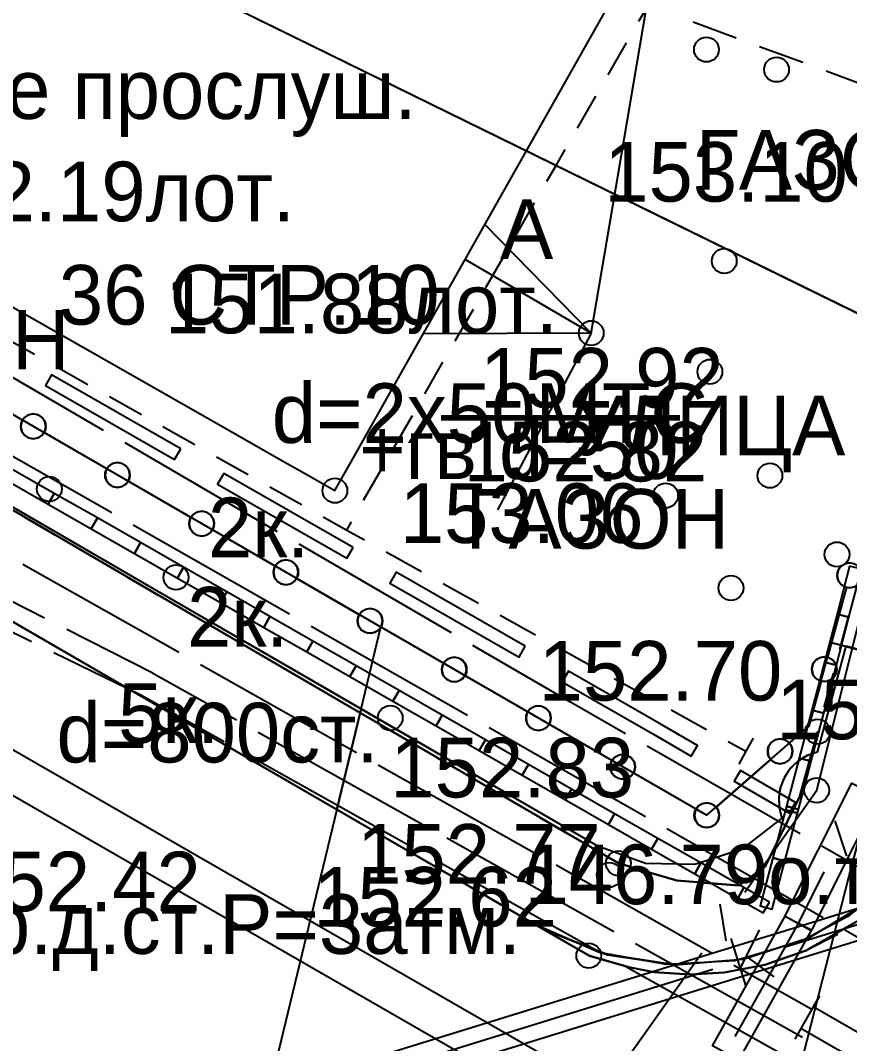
# Model space of a CAD drawing. Header units: metres. Extents: x -2743 to 126, y 13412 to 13916.
# Drawn here: x -1924.21 to -1907.51, y 13671.37 to 13691.97 of the extents above; entities that cross this region are included whole.
import ezdxf

# ---------------------------------------------------------------- set-up
doc = ezdxf.new("R2010")
doc.units = ezdxf.units.M
for name, color, linetype in [('link-улица Берзарина_Граница работ$0$ГП_Граница проектирования', 7, 'Continuous'), ('link-улица Берзарина_Покрытия — Новые$0$ДВ_ПП_Газон_Р', 7, 'Continuous'), ('link-улица Берзарина_Покрытия — Новые$0$ДВ_ПП_Тип2_Р_покрытия_ПЧ_Местные', 7, 'Continuous'), ('link-улица Берзарина_Покрытия — Новые$0$ДВ_ПП_Тип4_У_ПЧ за счет АБ_ТР', 7, 'Continuous'), ('link-улица Берзарина_Покрытия — Новые$0$ДВ_ПП_Тип5_Р ТР', 7, 'Continuous'), ('link-улица Берзарина_Покрытия — Новые$0$ДВ_ПП_Тип6_У_ТР_3м за счет Газона', 7, 'Continuous'), ('link_улица Берзарина_борта$0$ДВ_ГП_П_Борт_БР100.30.15', 7, 'Continuous'), ('link_улица Берзарина_борта$0$ДВ_ГП_П_Борт_Пониженный_бетонный', 7, 'Continuous'), ('link_улица Берзарина_Люки$0$СЕТИ', 7, 'Continuous'), ('output[1-12]_3_ДЖКХ-24_03233kl$0$Красные линии', 7, 'Continuous'), ('output[1-12]_3_ДЖКХ-24_03233tp$0$Внутреннее заполнение', 7, 'Continuous'), ('output[1-12]_3_ДЖКХ-24_03233tp$0$Горизонтали', 7, 'Continuous'), ('output[1-12]_3_ДЖКХ-24_03233tp$0$Граница улицы', 7, 'Continuous'), ('output[1-12]_3_ДЖКХ-24_03233tp$0$Здания', 7, 'Continuous'), ('output[1-12]_3_ДЖКХ-24_03233tp$0$Колодцы', 7, 'Continuous'), ('output[1-12]_3_ДЖКХ-24_03233tp$0$Леса и газоны', 7, 'Continuous'), ('output[1-12]_3_ДЖКХ-24_03233tp$0$Номер дома', 7, 'Continuous'), ('output[1-12]_3_ДЖКХ-24_03233tp$0$Ограды', 7, 'Continuous'), ('output[1-12]_3_ДЖКХ-24_03233tp$0$Отдельно стоящее дерево', 7, 'Continuous'), ('output[1-12]_3_ДЖКХ-24_03233tp$0$Светофоры', 7, 'Continuous'), ('output[1-12]_3_ДЖКХ-24_03233tp$0$Части зданий', 7, 'Continuous'), ('output[1-12]_3_ДЖКХ-24_03233up$0$Водопровод', 7, 'Continuous'), ('output[1-12]_3_ДЖКХ-24_03233up$0$Газопровод', 7, 'Continuous'), ('output[1-12]_3_ДЖКХ-24_03233up$0$Дренаж', 7, 'Continuous'), ('output[1-12]_3_ДЖКХ-24_03233up$0$Кабели', 7, 'Continuous'), ('output[1-12]_3_ДЖКХ-24_03233up$0$Кабель связи', 7, 'Continuous'), ('output[1-12]_3_ДЖКХ-24_03233up$0$Кабель электрический', 7, 'Continuous'), ('output[1-12]_3_ДЖКХ-24_03233up$0$Канализация самотёчная', 7, 'Continuous'), ('output[1-12]_brd$0$Граница заказа', 7, 'Continuous'), ('output[19-22]_3_ДЖКХ-25_01840tp$0$Горизонтали', 7, 'Continuous'), ('output[19-22]_3_ДЖКХ-25_01840tp$0$Граница улицы', 7, 'Continuous'), ('output[19-22]_3_ДЖКХ-25_01840tp$0$Здания', 7, 'Continuous'), ('output[19-22]_3_ДЖКХ-25_01840tp$0$Леса и газоны', 7, 'Continuous'), ('output[19-22]_3_ДЖКХ-25_01840tp$0$Отдельно стоящее дерево', 7, 'Continuous'), ('output[19-22]_3_ДЖКХ-25_01840tp$0$Части зданий', 7, 'Continuous'), ('output[19-22]_3_ДЖКХ-25_01840up$0$Водосток', 7, 'Continuous'), ('output[19-22]_3_ДЖКХ-25_01840up$0$Дренаж', 7, 'Continuous'), ('output[19-22]_3_ДЖКХ-25_01840up$0$Кабели', 7, 'Continuous'), ('output[19-22]_3_ДЖКХ-25_01840up$0$Теплосеть', 7, 'Continuous'), ('output[19-22]_brd$0$Граница заказа', 7, 'Continuous')]:
    doc.layers.add(name, color=color, linetype=linetype)

msp = doc.modelspace()

# ---------------------------------------------------------------- linework, layer by layer
at = {"layer": 'link-улица Берзарина_Граница работ$0$ГП_Граница проектирования'}
msp.add_lwpolyline([(-1925.652, 13684.776), (-1910.389, 13675.967), (-1908.332, 13677.759), (-1907.876, 13679.448), (-1904.758, 13678.606), (-1898.282, 13677.463), (-1897.523, 13677.341), (-1897.595, 13676.996), (-1898.092, 13674.632), (-1898.516, 13672.615), (-1899.087, 13669.905), (-1899.186, 13669.415), (-1899.224, 13669.07), (-1899.205, 13668.028), (-1898.951, 13666.832), (-1898.452, 13665.716), (-1898.191, 13665.303), (-1897.752, 13664.749), (-1897.622, 13664.604), (-1896.676, 13663.934), (-1892.541, 13661.442), (-1881.058, 13654.762), (-1868.528, 13647.482)], dxfattribs=at)
at = {"layer": 'link-улица Берзарина_Покрытия — Новые$0$ДВ_ПП_Газон_Р'}
for points in [[(-1925.652, 13684.776), (-1916.955, 13679.757), (-1910.389, 13675.967), (-1908.332, 13677.759), (-1908.332, 13677.759), (-1907.876, 13679.448), (-1907.587, 13679.369), (-1908.162, 13677.24), (-1908.277, 13677.206), (-1908.457, 13677.12), (-1908.616, 13677.002), (-1908.747, 13676.855), (-1908.849, 13676.683), (-1908.914, 13676.494), (-1908.94, 13676.298), (-1908.927, 13676.1), (-1908.874, 13675.908), (-1909.685, 13675.286), (-1910.63, 13674.976), (-1911.624, 13674.992), (-1912.583, 13675.346), (-1917.354, 13678.108), (-1921.244, 13680.36), (-1930.157, 13685.528)], [(-1917.354, 13678.108), (-1916.955, 13679.757)]]:
    msp.add_lwpolyline(points, dxfattribs=at)
at = {"layer": 'link-улица Берзарина_Покрытия — Новые$0$ДВ_ПП_Тип2_Р_покрытия_ПЧ_Местные'}
msp.add_lwpolyline([(-1917.843, 13676.081), (-1920.436, 13665.352), (-1930.526, 13671.287), (-1936.855, 13674.934), (-1931.23, 13683.831), (-1922.246, 13678.63), (-1920.884, 13677.841), (-1917.843, 13676.081)], close=True, dxfattribs=at)
msp.add_lwpolyline([(-1907.335, 13673.849), (-1908.388, 13673.247), (-1909.218, 13672.952), (-1910.038, 13672.802), (-1910.726, 13672.76), (-1911.449, 13672.809), (-1911.957, 13672.906), (-1912.753, 13673.136), (-1913.685, 13673.676), (-1913.723, 13673.696), (-1913.76, 13673.717), (-1913.798, 13673.738), (-1913.835, 13673.76), (-1917.421, 13675.836), (-1917.843, 13676.081), (-1920.436, 13665.352)], dxfattribs=at)
at = {"layer": 'link-улица Берзарина_Покрытия — Новые$0$ДВ_ПП_Тип4_У_ПЧ за счет АБ_ТР'}
msp.add_lwpolyline([(-1907.151, 13674.211), (-1908.342, 13673.491), (-1909.666, 13673.065), (-1911.035, 13672.956), (-1912.393, 13673.16), (-1913.685, 13673.676), (-1912.753, 13673.136), (-1911.957, 13672.906), (-1911.449, 13672.809), (-1910.726, 13672.76), (-1910.038, 13672.802), (-1909.218, 13672.952), (-1908.388, 13673.247), (-1908.388, 13673.247), (-1907.335, 13673.849)], dxfattribs=at)
at = {"layer": 'link-улица Берзарина_Покрытия — Новые$0$ДВ_ПП_Тип5_Р ТР'}
msp.add_lwpolyline([(-1922.482, 13681.008), (-1929.467, 13685.079), (-1930.179, 13685.493), (-1931.229, 13683.832), (-1917.843, 13676.083), (-1917.372, 13678.031), (-1922.482, 13681.008)], close=True, dxfattribs=at)
msp.add_lwpolyline([(-1904.758, 13678.606), (-1907.587, 13679.369), (-1908.162, 13677.24), (-1908.191, 13677.233), (-1908.22, 13677.225), (-1908.248, 13677.216), (-1908.277, 13677.206), (-1908.512, 13676.353), (-1909.21, 13674.937), (-1909.745, 13674.555), (-1910.995, 13674.65), (-1911.615, 13674.834), (-1912.17, 13674.999), (-1916.249, 13677.376), (-1917.372, 13678.031), (-1917.843, 13676.083), (-1913.685, 13673.676), (-1912.39, 13673.159), (-1911.029, 13672.955), (-1909.657, 13673.067), (-1908.33, 13673.497), (-1907.139, 13674.22)], dxfattribs=at)
at = {"layer": 'link-улица Берзарина_Покрытия — Новые$0$ДВ_ПП_Тип6_У_ТР_3м за счет Газона'}
for points in [[(-1921.244, 13680.36), (-1946.616, 13695.072), (-1946.436, 13694.967), (-1937.965, 13690.031), (-1929.467, 13685.079), (-1922.482, 13681.008), (-1917.372, 13678.031), (-1917.354, 13678.108), (-1921.244, 13680.36)], [(-1908.277, 13677.206), (-1908.457, 13677.12), (-1908.616, 13677.002), (-1908.747, 13676.855), (-1908.849, 13676.683), (-1908.914, 13676.494), (-1908.94, 13676.298), (-1908.927, 13676.1), (-1908.874, 13675.908), (-1909.685, 13675.286), (-1910.63, 13674.976), (-1911.624, 13674.992), (-1912.583, 13675.346), (-1917.354, 13678.108), (-1917.372, 13678.031), (-1916.249, 13677.376), (-1912.17, 13674.999), (-1911.615, 13674.834), (-1910.995, 13674.65), (-1909.745, 13674.555), (-1909.21, 13674.937), (-1908.512, 13676.353), (-1908.277, 13677.206)]]:
    msp.add_lwpolyline(points, close=True, dxfattribs=at)
at = {"layer": 'link_улица Берзарина_борта$0$ДВ_ГП_П_Борт_БР100.30.15'}
msp.add_lwpolyline([(-1908.484, 13673.429), (-1909.823, 13673.037), (-1911.198, 13672.963), (-1912.554, 13673.205), (-1913.835, 13673.76), (-1917.421, 13675.836), (-1920.884, 13677.841), (-1922.246, 13678.63), (-1972.988, 13708.051)], dxfattribs=at)
at = {"layer": 'link_улица Берзарина_борта$0$ДВ_ГП_П_Борт_Пониженный_бетонный'}
for points in [[(-1907.587, 13679.369), (-1908.162, 13677.24), (-1908.365, 13677.17), (-1908.546, 13677.06), (-1908.701, 13676.914), (-1908.822, 13676.736), (-1908.902, 13676.537), (-1908.938, 13676.328), (-1908.929, 13676.116), (-1908.874, 13675.908), (-1909.685, 13675.286), (-1910.63, 13674.976), (-1911.624, 13674.992), (-1912.583, 13675.346), (-1921.244, 13680.36), (-1974.483, 13711.23)], [(-1905.46, 13676.271), (-1906.017, 13675.367), (-1906.719, 13674.58), (-1907.547, 13673.929), (-1908.484, 13673.429)]]:
    msp.add_lwpolyline(points, dxfattribs=at)
at = {"layer": 'link_улица Берзарина_Люки$0$СЕТИ'}
msp.add_circle((-1908.175, 13676.47), 0.25, dxfattribs=at)
at = {"layer": 'output[1-12]_3_ДЖКХ-24_03233kl$0$Красные линии'}
for points in [[(-1920.985, 13683.345), (-1923.588, 13684.837), (-1923.712, 13684.62), (-1921.11, 13683.129), (-1920.985, 13683.345)], [(-1923.532, 13682.448), (-1924.4, 13682.944), (-1924.524, 13682.727), (-1923.656, 13682.231), (-1923.532, 13682.448)], [(-1917.515, 13681.357), (-1920.118, 13682.848), (-1920.242, 13682.631), (-1917.639, 13681.14), (-1917.515, 13681.357)], [(-1922.664, 13681.952), (-1923.532, 13682.448), (-1923.656, 13682.231), (-1922.788, 13681.735), (-1922.664, 13681.952)], [(-1921.795, 13681.456), (-1922.664, 13681.952), (-1922.788, 13681.735), (-1921.919, 13681.239), (-1921.795, 13681.456)], [(-1920.927, 13680.96), (-1921.795, 13681.456), (-1921.919, 13681.239), (-1921.051, 13680.743), (-1920.927, 13680.96)], [(-1907.511, 13680.985), (-1907.765, 13680.017), (-1907.524, 13679.954), (-1907.269, 13680.921), (-1907.511, 13680.985)], [(-1920.059, 13680.464), (-1920.927, 13680.96), (-1921.051, 13680.743), (-1920.183, 13680.247), (-1920.059, 13680.464)], [(-1914.044, 13679.368), (-1916.647, 13680.859), (-1916.772, 13680.642), (-1914.169, 13679.151), (-1914.044, 13679.368)], [(-1919.191, 13679.968), (-1920.059, 13680.464), (-1920.183, 13680.247), (-1919.315, 13679.75), (-1919.191, 13679.968)], [(-1918.322, 13679.471), (-1919.191, 13679.968), (-1919.315, 13679.75), (-1918.446, 13679.254), (-1918.322, 13679.471)], [(-1907.765, 13680.017), (-1908.02, 13679.05), (-1907.778, 13678.987), (-1907.524, 13679.954), (-1907.765, 13680.017)], [(-1917.454, 13678.975), (-1918.322, 13679.471), (-1918.446, 13679.254), (-1917.578, 13678.758), (-1917.454, 13678.975)], [(-1916.586, 13678.479), (-1917.454, 13678.975), (-1917.578, 13678.758), (-1916.71, 13678.262), (-1916.586, 13678.479)], [(-1908.02, 13679.05), (-1908.274, 13678.083), (-1908.032, 13678.02), (-1907.778, 13678.987), (-1908.02, 13679.05)], [(-1911.338, 13677.816), (-1913.177, 13678.87), (-1913.301, 13678.653), (-1911.463, 13677.6), (-1910.702, 13677.158), (-1910.576, 13677.374), (-1911.338, 13677.816)], [(-1915.718, 13677.983), (-1916.586, 13678.479), (-1916.71, 13678.262), (-1915.842, 13677.766), (-1915.718, 13677.983)], [(-1908.274, 13678.083), (-1908.528, 13677.116), (-1908.287, 13677.053), (-1908.032, 13678.02), (-1908.274, 13678.083)], [(-1914.849, 13677.487), (-1915.718, 13677.983), (-1915.842, 13677.766), (-1914.973, 13677.27), (-1914.849, 13677.487)], [(-1913.981, 13676.991), (-1914.849, 13677.487), (-1914.973, 13677.27), (-1914.105, 13676.774), (-1913.981, 13676.991)], [(-1908.528, 13677.116), (-1908.783, 13676.149), (-1908.541, 13676.085), (-1908.287, 13677.053), (-1908.528, 13677.116)], [(-1913.113, 13676.495), (-1913.981, 13676.991), (-1914.105, 13676.774), (-1913.237, 13676.278), (-1913.113, 13676.495)], [(-1908.599, 13676.225), (-1909.711, 13676.871), (-1909.837, 13676.655), (-1908.725, 13676.009), (-1908.599, 13676.225)], [(-1912.245, 13675.998), (-1913.113, 13676.495), (-1913.237, 13676.278), (-1912.369, 13675.781), (-1912.245, 13675.998)], [(-1908.802, 13676.075), (-1909.056, 13675.108), (-1908.815, 13675.044), (-1908.56, 13676.011), (-1908.802, 13676.075)], [(-1908.783, 13676.149), (-1908.802, 13676.075), (-1908.56, 13676.011), (-1908.541, 13676.085), (-1908.783, 13676.149)], [(-1911.376, 13675.502), (-1912.245, 13675.998), (-1912.369, 13675.781), (-1911.5, 13675.285), (-1911.376, 13675.502)], [(-1910.508, 13675.006), (-1911.376, 13675.502), (-1911.5, 13675.285), (-1910.632, 13674.789), (-1910.508, 13675.006)], [(-1909.64, 13674.51), (-1910.508, 13675.006), (-1910.632, 13674.789), (-1909.764, 13674.293), (-1909.64, 13674.51)], [(-1909.056, 13675.108), (-1909.311, 13674.141), (-1909.069, 13674.077), (-1908.815, 13675.044), (-1909.056, 13675.108)], [(-1909.128, 13674.218), (-1909.64, 13674.51), (-1909.764, 13674.293), (-1909.252, 13674), (-1909.128, 13674.218)]]:
    msp.add_lwpolyline(points, close=True, dxfattribs=at)
at = {"layer": 'output[1-12]_3_ДЖКХ-24_03233tp$0$Внутреннее заполнение'}
msp.add_lwpolyline([(-1909.455, 13677.516), (-1909.6, 13677.254), (-1909.745, 13676.992)], dxfattribs=at)
at = {"layer": 'output[1-12]_3_ДЖКХ-24_03233tp$0$Горизонтали'}
for centre in [(-1917.881, 13682.505), (-1908.155, 13677.648), (-1910.391, 13675.965), (-1912.17, 13674.999), (-1912.765, 13673.14)]:
    msp.add_circle(centre, 0.25, dxfattribs=at)
at = {"layer": 'output[1-12]_3_ДЖКХ-24_03233tp$0$Граница улицы'}
for points in [[(-1924.133, 13681.97), (-1923.523, 13681.615)], [(-1917.642, 13681.707), (-1917.286, 13681.51)], [(-1923.091, 13681.363), (-1922.482, 13681.008)], [(-1916.849, 13681.267), (-1916.138, 13680.873)], [(-1922.05, 13680.756), (-1921.44, 13680.401)], [(-1915.7, 13680.631), (-1915.605, 13680.578), (-1914.989, 13680.237)], [(-1921.008, 13680.149), (-1920.844, 13680.053), (-1920.399, 13679.794)], [(-1924.04, 13679.669), (-1924.66, 13680.027)], [(-1914.551, 13679.995), (-1913.84, 13679.601)], [(-1907.708, 13679.304), (-1907.525, 13679.979)], [(-1919.967, 13679.543), (-1919.662, 13679.365)], [(-1922.988, 13679.059), (-1923.608, 13679.418)], [(-1919.662, 13679.365), (-1919.36, 13679.189)], [(-1913.402, 13679.359), (-1912.691, 13678.965)], [(-1918.928, 13678.937), (-1918.323, 13678.584)], [(-1921.936, 13678.45), (-1922.556, 13678.809)], [(-1912.254, 13678.723), (-1911.542, 13678.329)], [(-1908.021, 13678.145), (-1907.838, 13678.821)], [(-1917.891, 13678.333), (-1917.286, 13677.98)], [(-1920.884, 13677.841), (-1921.504, 13678.2)], [(-1911.105, 13678.087), (-1910.393, 13677.693)], [(-1916.854, 13677.728), (-1916.249, 13677.376)], [(-1919.832, 13677.232), (-1920.339, 13677.525), (-1920.452, 13677.591)], [(-1908.337, 13676.987), (-1908.246, 13677.319), (-1908.155, 13677.648), (-1908.151, 13677.662)], [(-1909.956, 13677.451), (-1909.6, 13677.254)], [(-1915.817, 13677.124), (-1915.212, 13676.772)], [(-1918.78, 13676.623), (-1919.4, 13676.982)], [(-1914.78, 13676.52), (-1914.175, 13676.168)], [(-1908.752, 13675.867), (-1908.512, 13676.353), (-1908.47, 13676.505)], [(-1917.728, 13676.014), (-1917.993, 13676.167), (-1918.348, 13676.373)], [(-1913.743, 13675.916), (-1913.138, 13675.563)], [(-1916.677, 13675.405), (-1917.296, 13675.764)], [(-1909.341, 13674.838), (-1909.21, 13674.937), (-1908.973, 13675.418)], [(-1912.706, 13675.312), (-1912.17, 13674.999), (-1912.094, 13674.977)], [(-1915.625, 13674.796), (-1916.244, 13675.154)], [(-1911.615, 13674.834), (-1910.995, 13674.65), (-1910.942, 13674.646)], [(-1910.443, 13674.608), (-1909.745, 13674.555)], [(-1914.573, 13674.187), (-1915.192, 13674.545)], [(-1913.521, 13673.578), (-1914.14, 13673.936)], [(-1907.748, 13673.568), (-1907.764, 13673.557), (-1908.388, 13673.247)], [(-1912.439, 13673.037), (-1912.765, 13673.14), (-1913.088, 13673.327)], [(-1908.856, 13673.074), (-1909.218, 13672.952), (-1909.546, 13672.889)], [(-1911.251, 13672.795), (-1911.449, 13672.809), (-1911.957, 13672.906)], [(-1910.038, 13672.802), (-1910.726, 13672.76), (-1910.752, 13672.762)]]:
    msp.add_lwpolyline(points, dxfattribs=at)
at = {"layer": 'output[1-12]_3_ДЖКХ-24_03233tp$0$Здания'}
msp.add_lwpolyline([(-1941.458, 13702.794), (-1942.394, 13701.083), (-1942.987, 13700), (-1943.564, 13698.946), (-1943.975, 13698.194), (-1944.304, 13697.593), (-1940.147, 13695.207), (-1937.121, 13693.471), (-1932.533, 13690.838), (-1919.969, 13683.693), (-1918.997, 13683.139), (-1918.399, 13682.799), (-1917.881, 13682.505), (-1917.581, 13683.036), (-1917.434, 13683.296), (-1915.258, 13687.153), (-1914.022, 13689.342)], dxfattribs=at)
at = {"layer": 'output[1-12]_3_ДЖКХ-24_03233tp$0$Колодцы'}
for centre in [(-1912.717, 13685.673), (-1908.175, 13676.47)]:
    msp.add_circle(centre, 0.25, dxfattribs=at)
at = {"layer": 'output[1-12]_3_ДЖКХ-24_03233tp$0$Ограды'}
for points in [[(-1924.173, 13683.922), (-1925.435, 13684.651)], [(-1922.477, 13682.942), (-1923.74, 13683.672)], [(-1920.781, 13681.963), (-1922.044, 13682.692)], [(-1919.085, 13680.984), (-1919.978, 13681.5), (-1920.348, 13681.713)], [(-1917.389, 13680.005), (-1918.652, 13680.734)], [(-1907.577, 13680.556), (-1907.957, 13679.148)], [(-1915.693, 13679.026), (-1916.266, 13679.357), (-1916.956, 13679.755)], [(-1913.997, 13678.046), (-1915.26, 13678.776)], [(-1908.087, 13678.666), (-1908.332, 13677.759), (-1908.593, 13677.532), (-1908.724, 13677.418)], [(-1912.301, 13677.067), (-1913.564, 13677.796)], [(-1909.101, 13677.089), (-1909.137, 13677.058), (-1909.179, 13677.021), (-1910.2, 13676.131)], [(-1910.605, 13676.088), (-1911.868, 13676.817)]]:
    msp.add_lwpolyline(points, dxfattribs=at)
for points in [[(-1923.706, 13683.797), (-1923.726, 13683.894), (-1923.779, 13683.973), (-1923.859, 13684.027), (-1923.956, 13684.047), (-1924.053, 13684.027), (-1924.133, 13683.973), (-1924.187, 13683.894), (-1924.206, 13683.797), (-1924.187, 13683.699), (-1924.133, 13683.62), (-1924.053, 13683.566), (-1923.956, 13683.547), (-1923.859, 13683.566), (-1923.779, 13683.62), (-1923.726, 13683.699), (-1923.706, 13683.797)], [(-1922.01, 13682.817), (-1922.03, 13682.915), (-1922.083, 13682.994), (-1922.163, 13683.048), (-1922.26, 13683.067), (-1922.358, 13683.048), (-1922.437, 13682.994), (-1922.491, 13682.915), (-1922.51, 13682.817), (-1922.491, 13682.72), (-1922.437, 13682.641), (-1922.358, 13682.587), (-1922.26, 13682.567), (-1922.163, 13682.587), (-1922.083, 13682.641), (-1922.03, 13682.72), (-1922.01, 13682.817)], [(-1920.314, 13681.838), (-1920.334, 13681.936), (-1920.387, 13682.015), (-1920.467, 13682.069), (-1920.564, 13682.088), (-1920.662, 13682.069), (-1920.741, 13682.015), (-1920.795, 13681.936), (-1920.814, 13681.838), (-1920.795, 13681.741), (-1920.741, 13681.662), (-1920.662, 13681.608), (-1920.564, 13681.588), (-1920.467, 13681.608), (-1920.387, 13681.662), (-1920.334, 13681.741), (-1920.314, 13681.838)], [(-1918.618, 13680.859), (-1918.638, 13680.956), (-1918.692, 13681.036), (-1918.771, 13681.089), (-1918.868, 13681.109), (-1918.966, 13681.089), (-1919.045, 13681.036), (-1919.099, 13680.956), (-1919.118, 13680.859), (-1919.099, 13680.762), (-1919.045, 13680.682), (-1918.966, 13680.629), (-1918.868, 13680.609), (-1918.771, 13680.629), (-1918.692, 13680.682), (-1918.638, 13680.762), (-1918.618, 13680.859)], [(-1907.262, 13680.797), (-1907.281, 13680.895), (-1907.335, 13680.974), (-1907.414, 13681.028), (-1907.512, 13681.047), (-1907.609, 13681.028), (-1907.689, 13680.974), (-1907.742, 13680.895), (-1907.762, 13680.797), (-1907.742, 13680.7), (-1907.689, 13680.621), (-1907.609, 13680.567), (-1907.512, 13680.547), (-1907.414, 13680.567), (-1907.335, 13680.621), (-1907.281, 13680.7), (-1907.262, 13680.797)], [(-1916.922, 13679.88), (-1916.942, 13679.977), (-1916.996, 13680.057), (-1917.075, 13680.11), (-1917.172, 13680.13), (-1917.27, 13680.11), (-1917.349, 13680.057), (-1917.403, 13679.977), (-1917.422, 13679.88), (-1917.403, 13679.783), (-1917.349, 13679.703), (-1917.27, 13679.65), (-1917.172, 13679.63), (-1917.075, 13679.65), (-1916.996, 13679.703), (-1916.942, 13679.783), (-1916.922, 13679.88)], [(-1915.226, 13678.901), (-1915.246, 13678.998), (-1915.3, 13679.078), (-1915.379, 13679.131), (-1915.476, 13679.151), (-1915.574, 13679.131), (-1915.653, 13679.078), (-1915.707, 13678.998), (-1915.726, 13678.901), (-1915.707, 13678.803), (-1915.653, 13678.724), (-1915.574, 13678.67), (-1915.476, 13678.651), (-1915.379, 13678.67), (-1915.3, 13678.724), (-1915.246, 13678.803), (-1915.226, 13678.901)], [(-1907.772, 13678.907), (-1907.792, 13679.004), (-1907.845, 13679.084), (-1907.925, 13679.137), (-1908.022, 13679.157), (-1908.12, 13679.137), (-1908.199, 13679.084), (-1908.253, 13679.004), (-1908.272, 13678.907), (-1908.253, 13678.809), (-1908.199, 13678.73), (-1908.12, 13678.676), (-1908.022, 13678.657), (-1907.925, 13678.676), (-1907.845, 13678.73), (-1907.792, 13678.809), (-1907.772, 13678.907)], [(-1913.53, 13677.922), (-1913.55, 13678.019), (-1913.604, 13678.098), (-1913.683, 13678.152), (-1913.78, 13678.172), (-1913.878, 13678.152), (-1913.957, 13678.098), (-1914.011, 13678.019), (-1914.03, 13677.922), (-1914.011, 13677.824), (-1913.957, 13677.745), (-1913.878, 13677.691), (-1913.78, 13677.672), (-1913.683, 13677.691), (-1913.604, 13677.745), (-1913.55, 13677.824), (-1913.53, 13677.922)], [(-1908.662, 13677.254), (-1908.682, 13677.351), (-1908.736, 13677.43), (-1908.815, 13677.484), (-1908.912, 13677.504), (-1909.01, 13677.484), (-1909.089, 13677.43), (-1909.143, 13677.351), (-1909.162, 13677.254), (-1909.143, 13677.156), (-1909.089, 13677.077), (-1909.01, 13677.023), (-1908.912, 13677.004), (-1908.815, 13677.023), (-1908.736, 13677.077), (-1908.682, 13677.156), (-1908.662, 13677.254)], [(-1911.834, 13676.942), (-1911.854, 13677.04), (-1911.908, 13677.119), (-1911.987, 13677.173), (-1912.084, 13677.192), (-1912.182, 13677.173), (-1912.261, 13677.119), (-1912.315, 13677.04), (-1912.334, 13676.942), (-1912.315, 13676.845), (-1912.261, 13676.766), (-1912.182, 13676.712), (-1912.084, 13676.692), (-1911.987, 13676.712), (-1911.908, 13676.766), (-1911.854, 13676.845), (-1911.834, 13676.942)], [(-1910.139, 13675.967), (-1910.159, 13676.064), (-1910.212, 13676.144), (-1910.292, 13676.197), (-1910.389, 13676.217), (-1910.486, 13676.197), (-1910.566, 13676.144), (-1910.619, 13676.064), (-1910.639, 13675.967), (-1910.619, 13675.87), (-1910.566, 13675.79), (-1910.486, 13675.737), (-1910.389, 13675.717), (-1910.292, 13675.737), (-1910.212, 13675.79), (-1910.159, 13675.87), (-1910.139, 13675.967)]]:
    msp.add_lwpolyline(points, close=True, dxfattribs=at)
for centre in [(-1923.956, 13683.797), (-1923.956, 13683.797), (-1922.26, 13682.817), (-1922.26, 13682.817), (-1920.564, 13681.838), (-1920.564, 13681.838), (-1918.868, 13680.859), (-1918.868, 13680.859), (-1907.512, 13680.797), (-1907.512, 13680.797), (-1917.172, 13679.88), (-1917.172, 13679.88), (-1915.476, 13678.901), (-1915.476, 13678.901), (-1908.022, 13678.907), (-1908.022, 13678.907), (-1913.78, 13677.922), (-1913.78, 13677.922), (-1908.912, 13677.254), (-1908.912, 13677.254), (-1912.084, 13676.942), (-1912.084, 13676.942), (-1910.389, 13675.967), (-1910.389, 13675.967)]:
    msp.add_circle(centre, 0.25, dxfattribs=at)
at = {"layer": 'output[1-12]_3_ДЖКХ-24_03233tp$0$Отдельно стоящее дерево'}
for centre in [(-1910.037, 13687.127), (-1910.327, 13684.895), (-1909.118, 13682.807), (-1911.219, 13682.404), (-1907.765, 13681.217), (-1909.902, 13680.542)]:
    msp.add_circle(centre, 0.25, dxfattribs=at)
at = {"layer": 'output[1-12]_3_ДЖКХ-24_03233tp$0$Светофоры'}
for centre in [(-1923.632, 13682.536), (-1921.082, 13680.756), (-1916.766, 13677.924), (-1912.352, 13674.766)]:
    msp.add_circle(centre, 0.25, dxfattribs=at)
at = {"layer": 'output[1-12]_3_ДЖКХ-24_03233tp$0$Части зданий'}
for points in [[(-1913.608, 13688.73), (-1913.424, 13689.049)], [(-1914.223, 13687.66), (-1913.857, 13688.297)], [(-1914.839, 13686.59), (-1914.473, 13687.227)], [(-1915.455, 13685.52), (-1915.088, 13686.156)], [(-1924.571, 13685.608), (-1923.931, 13685.248)], [(-1916.07, 13684.449), (-1915.704, 13685.086)], [(-1923.495, 13685.003), (-1922.855, 13684.642)], [(-1922.419, 13684.397), (-1921.779, 13684.036)], [(-1916.686, 13683.379), (-1916.32, 13684.016)], [(-1921.343, 13683.791), (-1920.703, 13683.43)], [(-1920.267, 13683.185), (-1919.627, 13682.825)], [(-1917.302, 13682.309), (-1916.935, 13682.946)], [(-1919.191, 13682.579), (-1918.602, 13682.247), (-1918.551, 13682.219)], [(-1918.115, 13681.973), (-1917.642, 13681.707), (-1917.548, 13681.874)]]:
    msp.add_lwpolyline(points, dxfattribs=at)
at = {"layer": 'output[1-12]_3_ДЖКХ-24_03233up$0$Водопровод'}
for points in [[(-1936.057, 13684.009), (-1913.624, 13671.109)], [(-1936.452, 13683.314), (-1914.015, 13670.411)]]:
    msp.add_lwpolyline(points, dxfattribs=at)
at = {"layer": 'output[1-12]_3_ДЖКХ-24_03233up$0$Дренаж'}
for points in [[(-1912.717, 13685.673), (-1912.242, 13688.469)], [(-1912.717, 13685.673), (-1912.242, 13688.469)], [(-1912.717, 13685.673), (-1914.857, 13687.863)], [(-1912.717, 13685.673), (-1914.857, 13687.863)], [(-1912.717, 13685.673), (-1915.258, 13687.153)], [(-1912.717, 13685.673), (-1915.258, 13687.153)], [(-1912.717, 13685.673), (-1916.1, 13685.661)], [(-1912.717, 13685.673), (-1916.1, 13685.661)], [(-1912.717, 13685.673), (-1914.608, 13682.118)], [(-1912.717, 13685.673), (-1914.608, 13682.118)]]:
    msp.add_lwpolyline(points, dxfattribs=at)
at = {"layer": 'output[1-12]_3_ДЖКХ-24_03233up$0$Кабели'}
msp.add_lwpolyline([(-1912.858, 13653.778), (-1911.135, 13660.617), (-1907.522, 13674.748), (-1904.82, 13684.83)], dxfattribs=at)
at = {"layer": 'output[1-12]_3_ДЖКХ-24_03233up$0$Кабель связи'}
for points in [[(-1908.175, 13676.47), (-1907.237, 13680.196)], [(-1909.625, 13674.421), (-1908.175, 13676.47)], [(-1908.282, 13673.655), (-1908.818, 13673.925), (-1907.468, 13676.615), (-1906.932, 13676.345), (-1908.282, 13673.655)], [(-1907.81, 13675.855), (-1907.574, 13675.144)], [(-1908.029, 13674.829), (-1908.55, 13673.79), (-1909.823, 13671.515)], [(-1909.995, 13673.44), (-1910.121, 13674.179)], [(-1909.748, 13671.034), (-1910.272, 13671.326), (-1908.812, 13673.936), (-1908.288, 13673.644), (-1909.748, 13671.034)], [(-1913.391, 13669.1), (-1910.491, 13673.197)]]:
    msp.add_lwpolyline(points, dxfattribs=at)
at = {"layer": 'output[1-12]_3_ДЖКХ-24_03233up$0$Кабель электрический'}
for points in [[(-1922.539, 13683.713), (-1925.61, 13685.499)], [(-1922.376, 13682.053), (-1925.524, 13683.844)], [(-1919.035, 13681.675), (-1922.107, 13683.462)], [(-1918.792, 13680.014), (-1920.34, 13680.895), (-1921.941, 13681.806)], [(-1923.729, 13679.935), (-1926.28, 13681.231), (-1927.188, 13681.723)], [(-1915.532, 13679.638), (-1918.603, 13681.424)], [(-1927.398, 13681.355), (-1927.383, 13681.346), (-1924.606, 13679.764), (-1923.992, 13679.464)], [(-1924.168, 13681.023), (-1921.248, 13679.377), (-1921.023, 13679.25)], [(-1915.209, 13677.976), (-1918.358, 13679.767)], [(-1921.547, 13678.827), (-1923.283, 13679.709)], [(-1912.024, 13677.608), (-1913.131, 13678.242), (-1915.1, 13679.386)], [(-1923.542, 13679.245), (-1921.791, 13678.391)], [(-1920.587, 13679.004), (-1917.442, 13677.231)], [(-1921.547, 13678.827), (-1919.864, 13677.885)], [(-1921.791, 13678.391), (-1920.111, 13677.45)], [(-1911.626, 13675.937), (-1914.775, 13677.729)], [(-1919.428, 13677.641), (-1916.063, 13675.757)], [(-1908.507, 13675.594), (-1911.59, 13677.359)], [(-1919.675, 13677.206), (-1916.315, 13675.325)], [(-1917.006, 13676.985), (-1913.861, 13675.212)], [(-1908.043, 13673.899), (-1911.191, 13675.69)], [(-1915.627, 13675.512), (-1912.261, 13673.628)], [(-1904.989, 13673.58), (-1908.073, 13675.345)], [(-1915.879, 13675.08), (-1912.519, 13673.199)], [(-1913.425, 13674.967), (-1910.28, 13673.193)], [(-1904.46, 13671.86), (-1907.608, 13673.652)], [(-1911.825, 13673.384), (-1908.46, 13671.5)], [(-1912.082, 13672.955), (-1908.722, 13671.073)], [(-1909.845, 13672.948), (-1908.272, 13672.061)], [(-1908.12, 13672.325), (-1908.244, 13672.108)], [(-1908.244, 13672.109), (-1908.494, 13671.675)], [(-1900.594, 13667.708), (-1908.244, 13672.109)], [(-1908.494, 13671.675), (-1908.618, 13671.458)], [(-1900.844, 13667.274), (-1908.494, 13671.675)]]:
    msp.add_lwpolyline(points, dxfattribs=at)
at = {"layer": 'output[1-12]_3_ДЖКХ-24_03233up$0$Канализация самотёчная'}
for points in [[(-1900.695, 13676.153), (-1900.509, 13675.551), (-1918.4, 13670.022), (-1918.586, 13670.624), (-1900.695, 13676.153)], [(-1908.831, 13673.309), (-1900.602, 13675.852)], [(-1909.714, 13672.875), (-1909.328, 13673.662)], [(-1909.902, 13673.485), (-1909.61, 13672.538)], [(-1909.592, 13673.125), (-1909.036, 13672.715)], [(-1918.493, 13670.323), (-1910.264, 13672.866)]]:
    msp.add_lwpolyline(points, dxfattribs=at)
at = {"layer": 'output[1-12]_brd$0$Граница заказа'}
msp.add_lwpolyline([(-1548.477, 13587.979), (-1676.866, 13613.821), (-1826.623, 13646.49), (-1941.493, 13702.811), (-1939.549, 13742.563), (-1946.321, 13757.807), (-2014.549, 13775.285), (-2049.484, 13776.598), (-2061.844, 13786.697), (-2071.032, 13788.68), (-2071.376, 13780.544), (-2071.931, 13777.299), (-2073.348, 13774.272), (-2077.472, 13770.511), (-2078.904, 13770.009), (-2095.38, 13773.45), (-2141.494, 13783.622), (-2188.318, 13793.951), (-2191.54, 13794.789), (-2200.754, 13795.888), (-2200.859, 13795.91), (-2208.042, 13797.44), (-2324.427, 13822.225)], dxfattribs=at)
at = {"layer": 'output[19-22]_3_ДЖКХ-25_01840tp$0$Граница улицы'}
for points in [[(-1910.666, 13691.939), (-1909.795, 13691.619)], [(-1909.326, 13691.447), (-1908.455, 13691.127)], [(-1907.986, 13690.954), (-1907.116, 13690.634)]]:
    msp.add_lwpolyline(points, dxfattribs=at)
at = {"layer": 'output[19-22]_3_ДЖКХ-25_01840tp$0$Здания'}
msp.add_lwpolyline([(-1914.022, 13689.342), (-1911.682, 13693.488), (-1912.516, 13693.966), (-1923.052, 13700), (-1923.702, 13700.373), (-1926.26, 13701.838), (-1936.615, 13707.768), (-1936.989, 13707.983), (-1937.754, 13708.421), (-1938.229, 13708.693), (-1938.578, 13708.055), (-1940.751, 13704.084), (-1941.391, 13702.915), (-1941.458, 13702.794)], dxfattribs=at)
at = {"layer": 'output[19-22]_3_ДЖКХ-25_01840tp$0$Отдельно стоящее дерево'}
for centre in [(-1910.395, 13691.383), (-1908.984, 13690.98)]:
    msp.add_circle(centre, 0.25, dxfattribs=at)
at = {"layer": 'output[19-22]_3_ДЖКХ-25_01840tp$0$Части зданий'}
for points in [[(-1911.755, 13691.952), (-1911.57, 13692.272)], [(-1912.373, 13690.877), (-1912.004, 13691.518)], [(-1912.991, 13689.803), (-1912.622, 13690.444)], [(-1913.424, 13689.049), (-1913.24, 13689.369)]]:
    msp.add_lwpolyline(points, dxfattribs=at)
at = {"layer": 'output[19-22]_3_ДЖКХ-25_01840up$0$Дренаж'}
msp.add_lwpolyline([(-1912.242, 13688.469), (-1911.238, 13694.372)], dxfattribs=at)
msp.add_lwpolyline([(-1912.242, 13688.469), (-1911.238, 13694.372)], dxfattribs=at)
at = {"layer": 'output[19-22]_brd$0$Граница заказа'}
msp.add_lwpolyline([(-1941.493, 13702.811), (-1826.623, 13646.49)], dxfattribs=at)

# ---------------------------------------------------------------- texts
at = {"layer": 'output[1-12]_3_ДЖКХ-24_03233tp$0$Горизонтали'}
for s, p in [('153.06', (-1916.573, 13681.449)), ('152.70', (-1913.776, 13678.275)), ('152.75', (-1908.99, 13677.497)), ('152.83', (-1916.762, 13676.326)), ('152.77', (-1917.432, 13674.588)), ('152.42', (-1925.489, 13674.032)), ('152.62', (-1918.317, 13673.726))]:
    msp.add_text(s, height=1.2, dxfattribs=at).set_placement(p)
at = {"layer": 'output[1-12]_3_ДЖКХ-24_03233tp$0$Колодцы'}
for s, p in [('152.92', (-1914.956, 13684.175)), ('———', (-1915.742, 13683.525)), ('152.82', (-1915.287, 13682.689))]:
    msp.add_text(s, height=1.2, dxfattribs=at).set_placement(p)
at = {"layer": 'output[1-12]_3_ДЖКХ-24_03233tp$0$Леса и газоны'}
for p in [(-1928.54, 13684.942), (-1915.253, 13681.335)]:
    msp.add_text('ГАЗОН', height=1.2, dxfattribs=at).set_placement(p)
at = {"layer": 'output[1-12]_3_ДЖКХ-24_03233tp$0$Номер дома'}
msp.add_text('36 СТР.10', height=1.2, dxfattribs=at).set_placement((-1923.441, 13685.845))
at = {"layer": 'output[1-12]_3_ДЖКХ-24_03233tp$0$Части зданий'}
msp.add_text('А', height=1.2, dxfattribs=at).set_placement((-1914.552, 13687.167))
at = {"layer": 'output[1-12]_3_ДЖКХ-24_03233up$0$Водопровод'}
msp.add_text('d=800ст.', height=1.2, dxfattribs=at).set_placement((-1923.489, 13677.03))
at = {"layer": 'output[1-12]_3_ДЖКХ-24_03233up$0$Газопровод'}
msp.add_text('d=325ср.д.ст.Р=3атм.', height=1.2, dxfattribs=at).set_placement((-1930.222, 13673.176))
at = {"layer": 'output[1-12]_3_ДЖКХ-24_03233up$0$Дренаж'}
msp.add_text('не прослуш.', height=1.2, dxfattribs=at).set_placement((-1925.389, 13689.986))
at = {"layer": 'output[1-12]_3_ДЖКХ-24_03233up$0$Кабель электрический'}
for s, p in [('2к.', (-1920.437, 13681.161)), ('2к.', (-1920.858, 13679.363)), ('5к.', (-1922.248, 13677.42))]:
    msp.add_text(s, height=1.2, dxfattribs=at).set_placement(p)
at = {"layer": 'output[19-22]_3_ДЖКХ-25_01840tp$0$Горизонтали'}
msp.add_text('153.10', height=1.2, dxfattribs=at).set_placement((-1912.455, 13688.321))
at = {"layer": 'output[19-22]_3_ДЖКХ-25_01840tp$0$Граница улицы'}
msp.add_text('УЛИЦА БЕРЗАРИНА', height=1.2, dxfattribs=at).set_placement((-1913.082, 13683.216))
at = {"layer": 'output[19-22]_3_ДЖКХ-25_01840tp$0$Леса и газоны'}
msp.add_text('ГАЗОН', height=1.2, dxfattribs=at).set_placement((-1910.611, 13688.564))
at = {"layer": 'output[19-22]_3_ДЖКХ-25_01840up$0$Водосток'}
for s, p in [('152.19лот.', (-1926.601, 13687.926)), ('151.88лот.', (-1921.305, 13685.67))]:
    msp.add_text(s, height=1.2, dxfattribs=at).set_placement(p)
at = {"layer": 'output[19-22]_3_ДЖКХ-25_01840up$0$Кабели'}
msp.add_text('146.79о.тр.', height=1.2, dxfattribs=at).set_placement((-1914.062, 13674.177))
at = {"layer": 'output[19-22]_3_ДЖКХ-25_01840up$0$Теплосеть'}
for s, p in [('d=2х50МТС', (-1919.151, 13683.463)), ('+гв.d=50', (-1917.395, 13682.738))]:
    msp.add_text(s, height=1.2, dxfattribs=at).set_placement(p)

doc.saveas('drawing.dxf')
